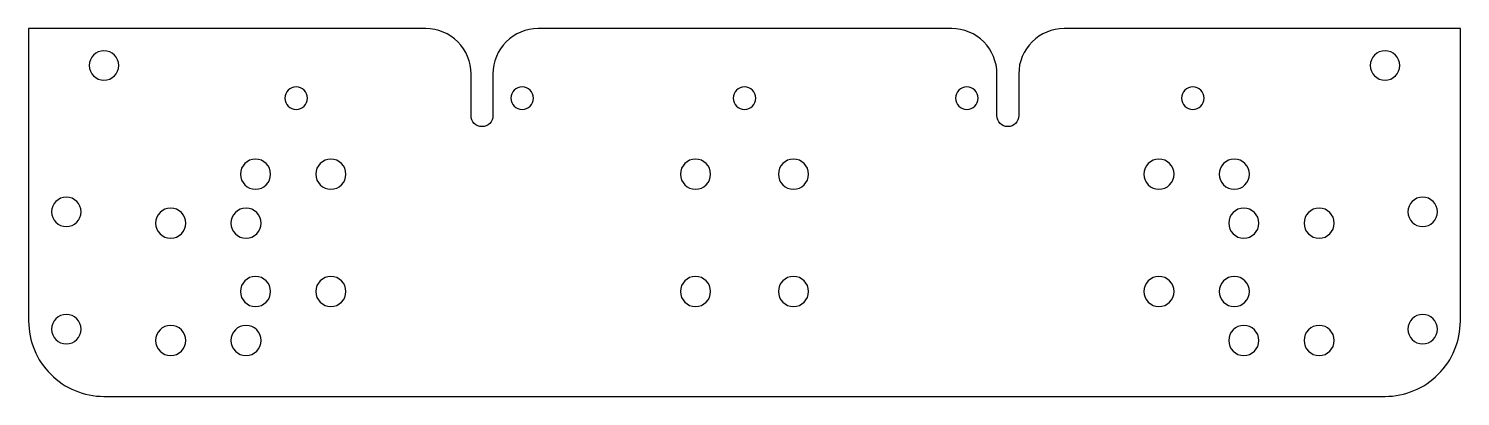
# Model space of a CAD drawing. Header units: millimetres. Extents: x -10 to 180, y 0 to 49.
import ezdxf

# ---------------------------------------------------------------- set-up
doc = ezdxf.new("R2010")
doc.units = ezdxf.units.MM
doc.header["$MEASUREMENT"] = 0
doc.layers.add('INTERIOR_PROFILES', color=7, linetype='Continuous')
doc.layers.add('OUTER_PROFILES', color=7, linetype='Continuous')

msp = doc.modelspace()

# ---------------------------------------------------------------- linework, layer by layer
at = {"layer": 'INTERIOR_PROFILES', "extrusion": (0, 0, -1)}
for centre, radius in [((0, 43.92), 1.95), ((-170, 43.92), 1.95), ((-25.5, 39.58), 1.5), ((-55.5, 39.58), 1.5), ((-85, 39.58), 1.5), ((-114.5, 39.58), 1.5), ((-144.5, 39.58), 1.5), ((-20.11, 29.49), 2), ((-30.11, 29.49), 2), ((-78.5, 29.49), 2), ((-91.5, 29.49), 2), ((-140, 29.49), 2), ((-150, 29.49), 2), ((5, 24.49), 1.95), ((-8.85, 22.99), 2), ((-18.85, 22.99), 2), ((-151.26, 22.99), 2), ((-161.26, 22.99), 2), ((-175, 24.49), 1.95), ((-20.11, 13.92), 2), ((-30.11, 13.92), 2), ((-78.5, 13.92), 2), ((-91.5, 13.92), 2), ((-140, 13.92), 2), ((-150, 13.92), 2), ((5, 8.92), 1.95), ((-175, 8.92), 1.95), ((-8.85, 7.42), 2), ((-18.85, 7.42), 2), ((-151.26, 7.42), 2), ((-161.26, 7.42), 2)]:
    msp.add_circle(centre, radius, dxfattribs=at)
at = {"layer": 'OUTER_PROFILES'}
msp.add_lwpolyline([(57.61, 48.81, 0.414214), (51.61, 42.81), (51.61, 37.26, -1), (48.71, 37.26), (48.71, 42.81, 0.414214), (42.71, 48.81), (-10, 48.81), (-10, 10, 0.414214), (0, 0), (170, 0, 0.414214), (180, 10), (180, 48.81), (127.4, 48.81, 0.414214), (121.4, 42.81), (121.4, 37.26, -1), (118.5, 37.26), (118.5, 42.81, 0.414214), (112.5, 48.81)], format="xyb", close=True, dxfattribs=at)

doc.saveas('drawing.dxf')
